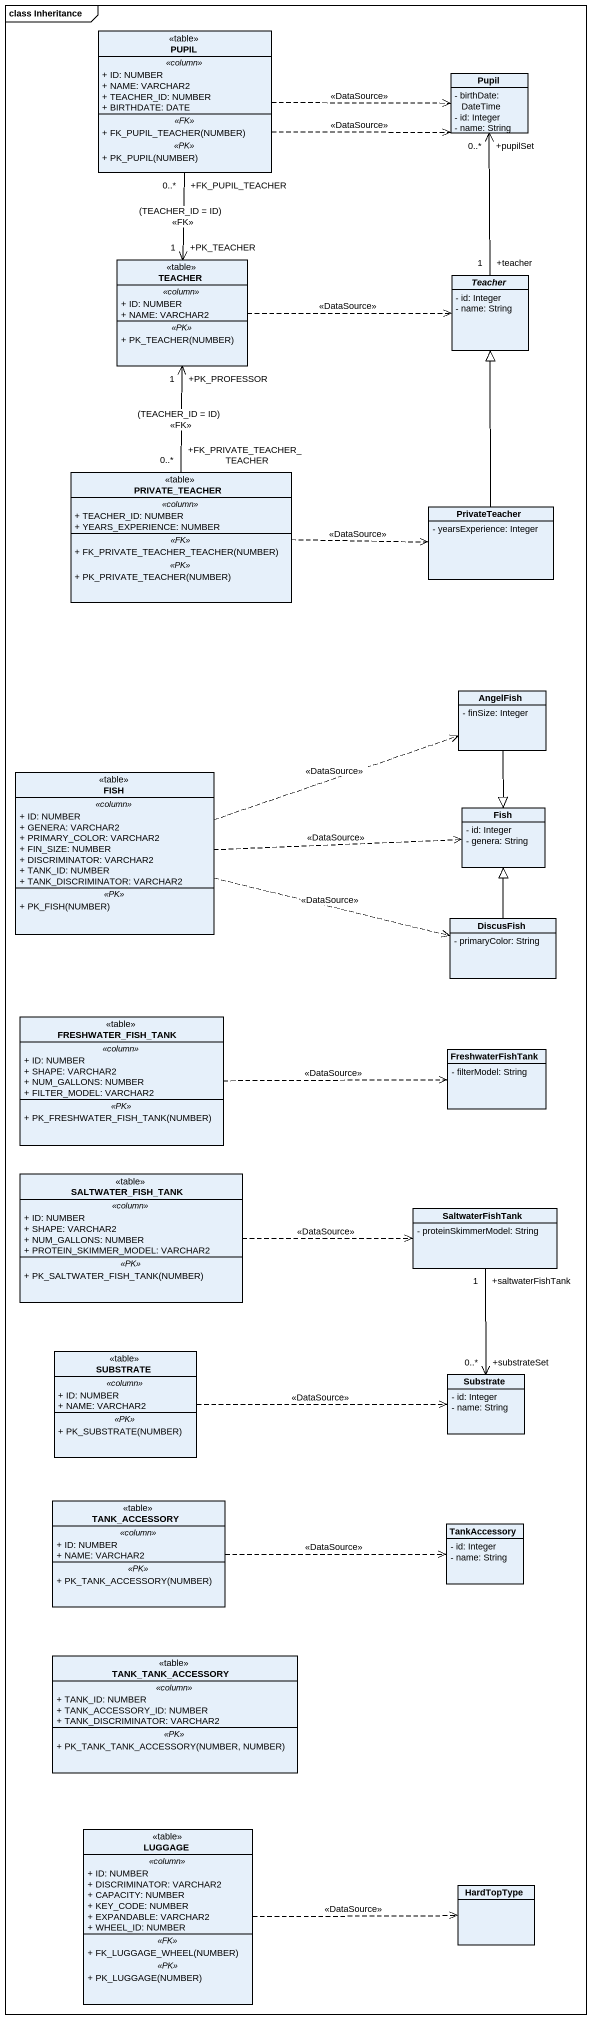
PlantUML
@startuml
mainframe class Inheritance
hide circle
hide empty members
skinparam classAttributeIconSize 0
class PUPIL <<table>> {
  .. <<column>> ..
  + ID: NUMBER
  + NAME: VARCHAR2
  + TEACHER_ID: NUMBER
  + BIRTHDATE: DATE
  .. <<FK>> ..
  + FK_PUPIL_TEACHER(NUMBER)
  .. <<PK>> ..
  + PK_PUPIL(NUMBER)
}
class Pupil {
  - birthDate: DateTime
  - id: Integer
  - name: String
}
class TEACHER <<table>> {
  .. <<column>> ..
  + ID: NUMBER
  + NAME: VARCHAR2
  .. <<PK>> ..
  + PK_TEACHER(NUMBER)
}
abstract class Teacher {
  - id: Integer
  - name: String
}
class PRIVATE_TEACHER <<table>> {
  .. <<column>> ..
  + TEACHER_ID: NUMBER
  + YEARS_EXPERIENCE: NUMBER
  .. <<FK>> ..
  + FK_PRIVATE_TEACHER_TEACHER(NUMBER)
  .. <<PK>> ..
  + PK_PRIVATE_TEACHER(NUMBER)
}
class PrivateTeacher {
  - yearsExperience: Integer
}
class AngelFish {
  - finSize: Integer
}
class FISH <<table>> {
  .. <<column>> ..
  + ID: NUMBER
  + GENERA: VARCHAR2
  + PRIMARY_COLOR: VARCHAR2
  + FIN_SIZE: NUMBER
  + DISCRIMINATOR: VARCHAR2
  + TANK_ID: NUMBER
  + TANK_DISCRIMINATOR: VARCHAR2
  .. <<PK>> ..
  + PK_FISH(NUMBER)
}
class Fish {
  - id: Integer
  - genera: String
}
class DiscusFish {
  - primaryColor: String
}
class FRESHWATER_FISH_TANK <<table>> {
  .. <<column>> ..
  + ID: NUMBER
  + SHAPE: VARCHAR2
  + NUM_GALLONS: NUMBER
  + FILTER_MODEL: VARCHAR2
  .. <<PK>> ..
  + PK_FRESHWATER_FISH_TANK(NUMBER)
}
class FreshwaterFishTank {
  - filterModel: String
}
class SALTWATER_FISH_TANK <<table>> {
  .. <<column>> ..
  + ID: NUMBER
  + SHAPE: VARCHAR2
  + NUM_GALLONS: NUMBER
  + PROTEIN_SKIMMER_MODEL: VARCHAR2
  .. <<PK>> ..
  + PK_SALTWATER_FISH_TANK(NUMBER)
}
class SaltwaterFishTank {
  - proteinSkimmerModel: String
}
class SUBSTRATE <<table>> {
  .. <<column>> ..
  + ID: NUMBER
  + NAME: VARCHAR2
  .. <<PK>> ..
  + PK_SUBSTRATE(NUMBER)
}
class Substrate {
  - id: Integer
  - name: String
}
class TANK_ACCESSORY <<table>> {
  .. <<column>> ..
  + ID: NUMBER
  + NAME: VARCHAR2
  .. <<PK>> ..
  + PK_TANK_ACCESSORY(NUMBER)
}
class TankAccessory {
  - id: Integer
  - name: String
}
class TANK_TANK_ACCESSORY <<table>> {
  .. <<column>> ..
  + TANK_ID: NUMBER
  + TANK_ACCESSORY_ID: NUMBER
  + TANK_DISCRIMINATOR: VARCHAR2
  .. <<PK>> ..
  + PK_TANK_TANK_ACCESSORY(NUMBER, NUMBER)
}
class LUGGAGE <<table>> {
  .. <<column>> ..
  + ID: NUMBER
  + DISCRIMINATOR: VARCHAR2
  + CAPACITY: NUMBER
  + KEY_CODE: NUMBER
  + EXPANDABLE: VARCHAR2
  + WHEEL_ID: NUMBER
  .. <<FK>> ..
  + FK_LUGGAGE_WHEEL(NUMBER)
  .. <<PK>> ..
  + PK_LUGGAGE(NUMBER)
}
class HardTopType
PUPIL .right.> Pupil : <<DataSource>>
PUPIL .right.> Pupil : <<DataSource>>
PUPIL "+FK_PUPIL_TEACHER\n0..*" --> "+PK_TEACHER\n1" TEACHER : (TEACHER_ID = ID)\n<<FK>>
TEACHER .right.> Teacher : <<DataSource>>
Teacher "+teacher\n1" -up-> "+pupilSet\n0..*" Pupil
PRIVATE_TEACHER "+FK_PRIVATE_TEACHER_TEACHER\n0..*" -up-> "+PK_PROFESSOR\n1" TEACHER : (TEACHER_ID = ID)\n<<FK>>
PRIVATE_TEACHER .right.> PrivateTeacher : <<DataSource>>
PrivateTeacher -up-|> Teacher
AngelFish --|> Fish
FISH .right.> AngelFish : <<DataSource>>
FISH .right.> Fish : <<DataSource>>
FISH .right.> DiscusFish : <<DataSource>>
DiscusFish -up-|> Fish
FRESHWATER_FISH_TANK .right.> FreshwaterFishTank : <<DataSource>>
SALTWATER_FISH_TANK .right.> SaltwaterFishTank : <<DataSource>>
SaltwaterFishTank "+saltwaterFishTank\n1" --> "+substrateSet\n0..*" Substrate
SUBSTRATE .right.> Substrate : <<DataSource>>
TANK_ACCESSORY .right.> TankAccessory : <<DataSource>>
LUGGAGE .right.> HardTopType : <<DataSource>>
@enduml
